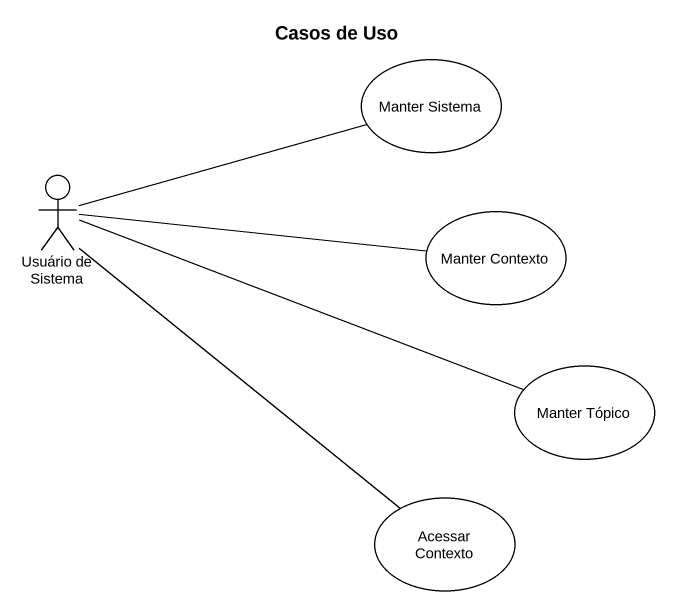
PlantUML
@startuml
title Casos de Uso
usecase "Manter Sistema" as Manter_Sistema
actor "Usuário de Sistema" as Usuário_de_Sistema
usecase "Manter Contexto" as Manter_Contexto
usecase "Manter Tópico" as Manter_Tópico
usecase "Acessar Contexto" as Acessar_Contexto
Usuário_de_Sistema -right- Manter_Sistema
Usuário_de_Sistema -right- Manter_Contexto
Usuário_de_Sistema -right- Manter_Tópico
Usuário_de_Sistema -- Acessar_Contexto
@enduml
